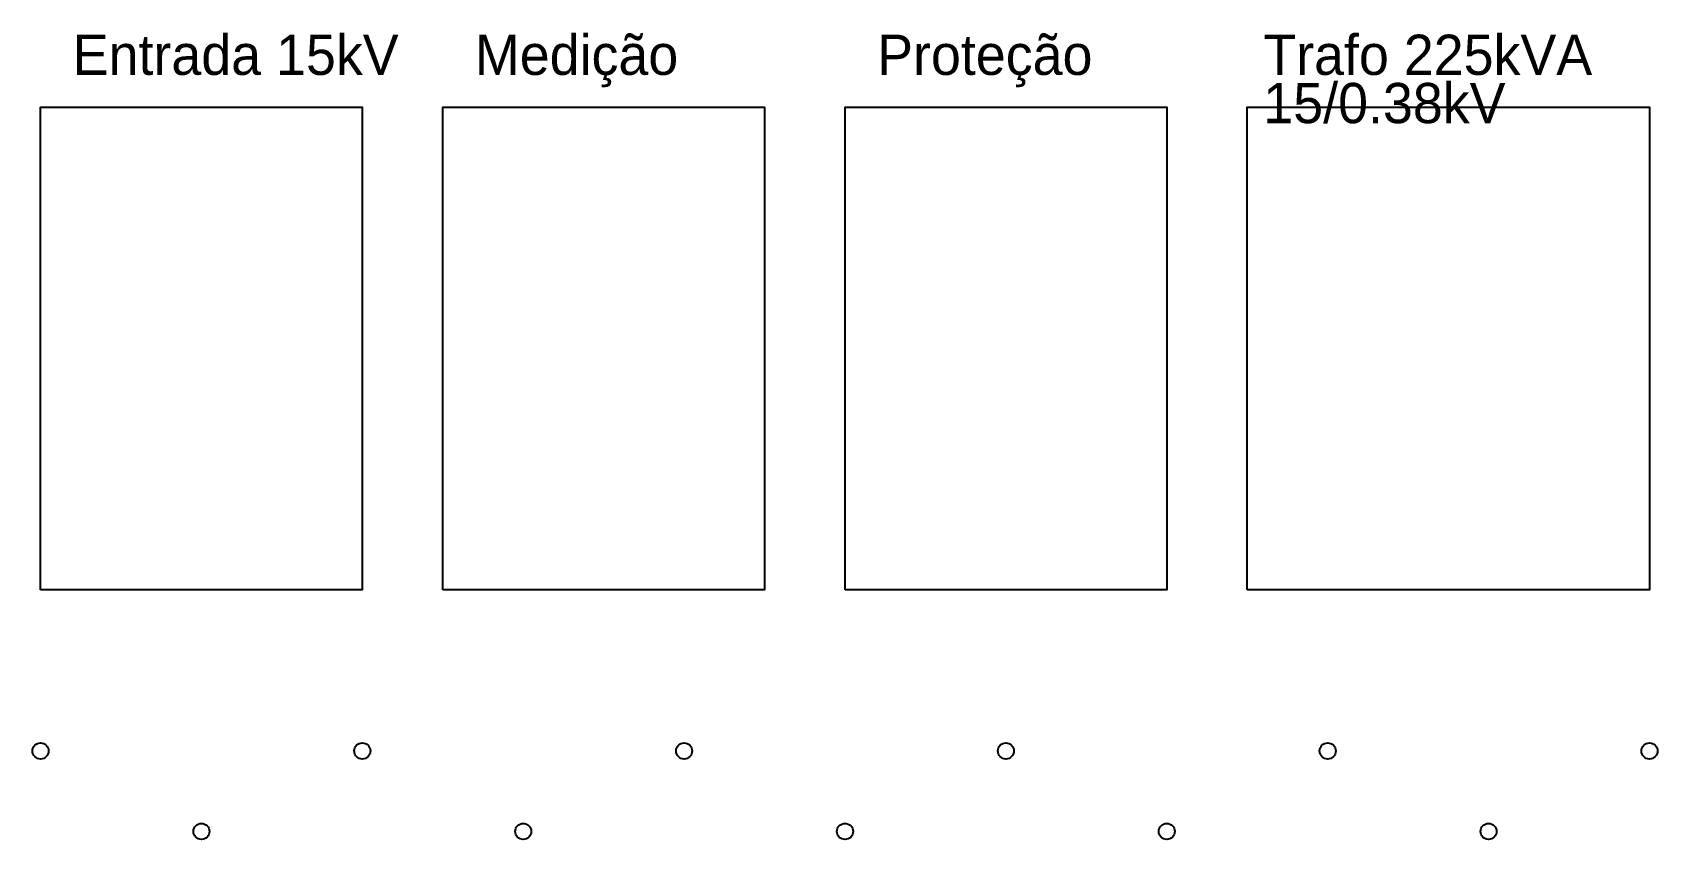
# Model space of a CAD drawing. Header units: metres. Extents: x -0.1 to 10.1, y -1.6 to 3.5.
import ezdxf

# ---------------------------------------------------------------- set-up
doc = ezdxf.new("R2010")
doc.units = ezdxf.units.M
for name, color, linetype in [('ATERRAMENTO', 3, 'Continuous'), ('CUBICULOS', 5, 'Continuous'), ('TRANSFORMADOR', 1, 'Continuous')]:
    doc.layers.add(name, color=color, linetype=linetype)

msp = doc.modelspace()

# ---------------------------------------------------------------- linework, layer by layer
at = {"layer": 'ATERRAMENTO'}
for centre in [(0, -1), (2, -1), (4, -1), (6, -1), (8, -1), (10, -1), (1, -1.5), (3, -1.5), (5, -1.5), (7, -1.5), (9, -1.5)]:
    msp.add_circle(centre, 0.05, dxfattribs=at)
at = {"layer": 'CUBICULOS'}
for points in [[(0, 0), (0, 3), (2, 3), (2, 0), (0, 0)], [(2.5, 0), (2.5, 3), (4.5, 3), (4.5, 0), (2.5, 0)], [(5, 0), (5, 3), (7, 3), (7, 0), (5, 0)]]:
    msp.add_lwpolyline(points, dxfattribs=at)
at = {"layer": 'TRANSFORMADOR'}
msp.add_lwpolyline([(7.5, 0), (7.5, 3), (10, 3), (10, 0), (7.5, 0)], dxfattribs=at)

# ---------------------------------------------------------------- texts
at = {"layer": 'CUBICULOS'}
for s, p in [('Entrada 15kV', (0.2, 3.2)), ('Medição', (2.7, 3.2)), ('Proteção', (5.2, 3.2))]:
    msp.add_text(s, height=0.25, dxfattribs=at).set_placement(p)
at = {"layer": 'TRANSFORMADOR'}
for s, p in [('Trafo 225kVA', (7.6, 3.2)), ('15/0.38kV', (7.6, 2.9))]:
    msp.add_text(s, height=0.25, dxfattribs=at).set_placement(p)

doc.saveas('drawing.dxf')
